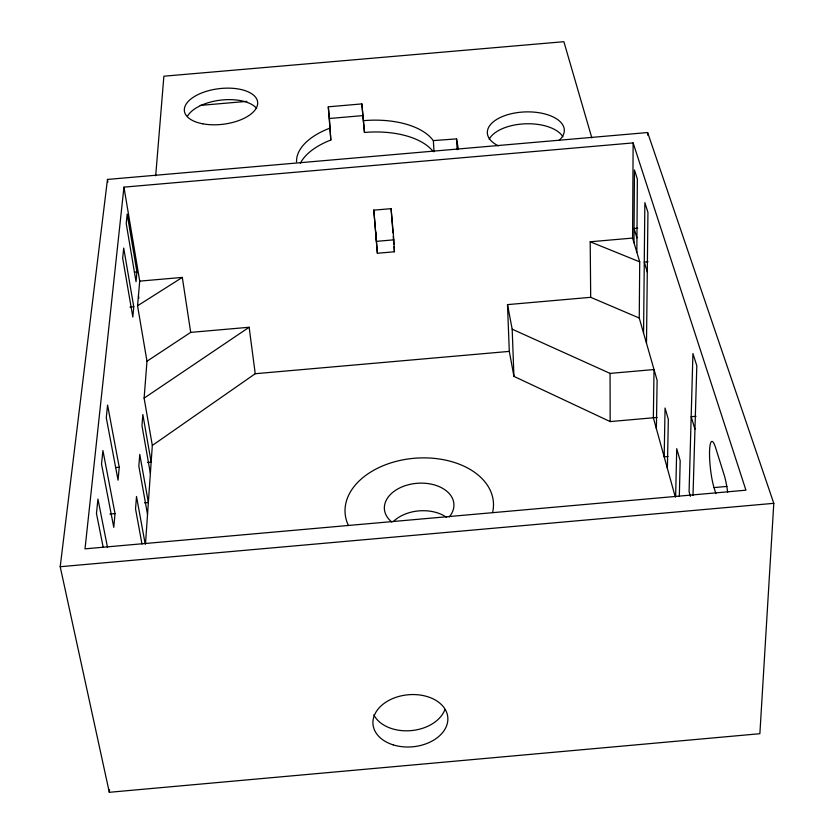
<?xml version="1.0" encoding="UTF-8"?>
<svg xmlns="http://www.w3.org/2000/svg" width="834" height="834" viewBox="0 0 834 834"><rect width="100%" height="100%" fill="white"/><g stroke="black" fill="none" stroke-linecap="round" stroke-linejoin="round"><path stroke-width="1.25" d="M656.389 428.728L657.119 380.314L639.251 318.025L639.72 261.866L632.579 238.076L633.131 142.906L123.953 187.129L85.016 548.845L745.93 490.194L633.131 142.906M633.986 242.767L634.445 169.948L637.364 179.112L636.832 252.243M643.567 333.079L644.859 202.652L647.945 212.326L646.496 343.295M647.611 135.139L647.632 132.543L107.471 179.435L60.204 566.724L109.306 792.3L759.878 733.711L773.796 503.329L647.632 132.543M667.377 468.427L668.336 419.387L665.063 408.003L664.177 456.865L667.982 456.521M675.634 496.824L676.728 448.661L680.19 460.702L679.324 496.345M693.012 495.365L696.817 365.761L692.929 353.553L689.082 491.695L690.406 496.334M145.491 543.904L152.32 445.46L144.115 398.131L146.982 361.237L137.558 305.797L139.716 281.131L123.953 187.129M109.306 792.3L109.515 789.704M155.697 175.786L163.881 76.207L563.878 41.7L591.838 137.902M115.029 513.577L113.778 527.349L101.529 464.09L102.916 450.558L115.029 513.577L109.932 514.025M119.231 467.217L118.053 480.175L106.283 417.771L107.586 405.063L119.231 467.217L115.519 467.551M133.763 306.756L132.835 317.066L122.671 258.133L123.713 248.073L133.763 306.756L129.979 307.089M136.922 271.894L136.036 281.663L126.226 223.606L127.195 214.077L136.922 271.894L134.462 272.113M152.32 445.46L255.235 373.715L509.303 351.385L513.932 376.384L610.165 421.587L657.056 417.448M144.115 398.131L249.137 327.262L255.235 373.715M146.982 361.237L190.694 332.38L249.137 327.262M137.558 305.797L182.312 277.409L190.694 332.38M639.251 318.025L590.691 297.321L507.499 304.618L512.18 329.18L610.071 373.403L654.023 369.535L653.356 417.771L675.259 496.887M147.451 462.463L151.162 462.13L142.843 414.55L141.978 425.705L150.381 473.451M696.088 416.27L691.167 416.698L694.951 429.176M144.543 502.871L148.369 502.527L139.758 454.374L138.851 466.164L147.535 514.474M727.665 492.3A27.011 4.618 83.5 0 0 724.152 474.942L715.509 447.41A26.469 4.462 83.7 0 0 709.578 450.694A26.469 4.462 83.7 0 0 714.019 487.577L726.956 486.43M60.204 566.724L773.796 503.329M200.17 105.407L246.833 101.373M300.376 163.183A70.264 36.55 -4.8 0 1 330.827 140.018L328.294 106.815L361.883 103.906L364.479 132.46A70.264 36.55 -4.8 0 1 433.273 151.642M330.827 140.018L329.409 118.491L362.863 115.603L364.479 132.46M363.478 120.659A70.546 36.321 -4.8 0 1 433.242 140.602L456.552 138.892L458.346 149.14M373.809 210.158L391.094 208.656L393.815 239.838L394.43 251.774L377.385 253.255L373.809 210.158L377.385 253.255M393.815 239.838L376.53 241.339L375.613 231.873M637.739 228.172L634.08 228.495L636.936 237.909M139.716 281.131L182.312 277.409M590.691 297.321L590.201 241.777L632.579 238.076M648.028 261.761L644.275 262.095L647.288 272.03M590.201 241.777L639.72 261.866M714.019 487.577L715.853 493.634M103.218 547.417L96.463 513.483L97.943 499.045L107.534 547.573M141.988 544.029L135.535 508.938L136.505 496.47L145.179 543.935M107.471 179.435L107.909 181.989M138.434 295.82L138.861 298.384M328.294 106.815L329.409 118.491M361.883 103.906L362.863 115.603M391.094 208.656L392.96 232.749M393.252 236.554L393.836 244.164M394.034 246.697L394.43 251.774M433.367 140.904L434.024 151.694M456.552 138.892L457.136 149.682M512.18 329.18L513.932 376.384M507.499 304.618L509.303 351.385M610.071 373.403L610.165 421.587M348.383 525.43A74.351 49.706 -4.2 0 1 413.925 458.304A74.351 49.706 -4.2 0 1 492.56 512.629M498.419 145.867A38.51 19.516 -2.1 0 1 496.459 119.585A38.51 19.516 -2.1 0 1 547.98 114.863A38.51 19.516 -2.1 0 1 559.176 140.289M296.55 161.817A70.546 36.321 -4.8 0 1 329.691 128.207M489.183 139.268A38.354 19.63 -2 0 1 525.66 123.797A38.354 19.63 -2 0 1 562.919 136.818M187.525 116.135A36.748 18.025 -7 0 1 221.135 100.08A36.748 18.025 -7 0 1 256.632 108.368M391.876 522.074A34.84 23.279 -4.2 0 1 394.315 491.163A34.84 23.279 -4.2 0 1 440.227 487.087A34.84 23.279 -4.2 0 1 449.224 516.986M393.565 521.333A34.465 23.446 -4.2 0 1 446.67 517.414M444.887 709.546A37.228 26.042 -5.3 0 1 410.37 730.678A37.228 26.042 -5.3 0 1 373.83 714.842M393.241 744.887A37.572 26.115 -5.4 0 0 447.827 717.709A37.572 26.115 -5.4 0 0 390.093 699.768A37.572 26.115 -5.4 0 0 393.241 744.887M202.714 123.797A36.894 17.91 -7 0 0 257.685 103.009A36.894 17.91 -7 0 0 202.62 92.605A36.894 17.91 -7 0 0 202.714 123.797"/></g></svg>
